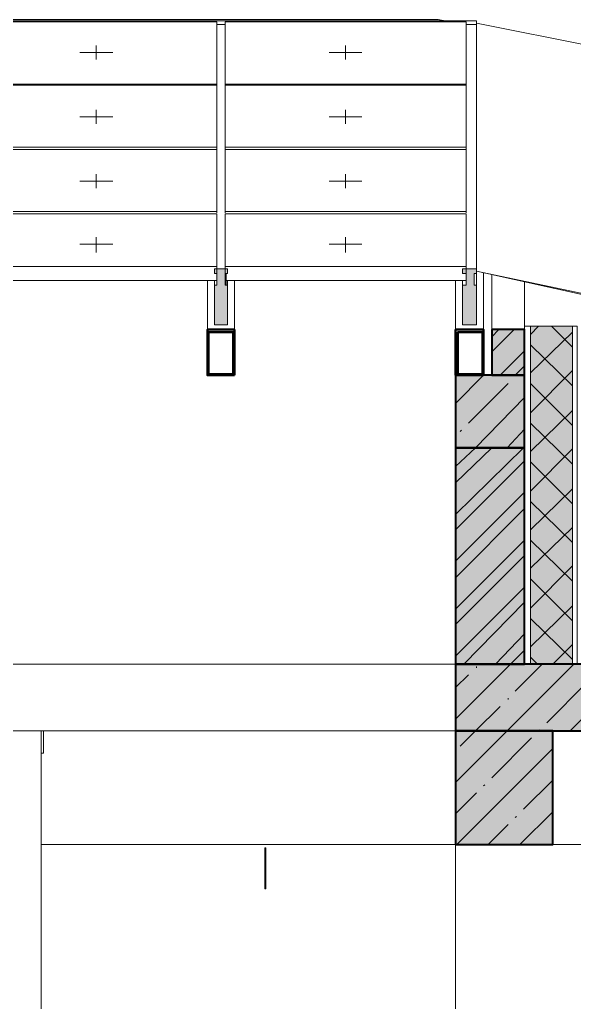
# Model space of a CAD drawing. Header units: millimetres. Extents: x -135211 to 49383, y -8033 to 228499.
# Drawn here: x -87675 to -85668, y 59952 to 63508 of the extents above; entities that cross this region are included whole.
import ezdxf

# ---------------------------------------------------------------- set-up
doc = ezdxf.new("R2010")
doc.units = ezdxf.units.MM
doc.layers.add('PDF _Геометрия', color=7, linetype='Continuous', true_color=0x1d1d1d)
doc.layers.add('PDF _Сплошная заливка', color=7, linetype='Continuous', true_color=0xffffff)

msp = doc.modelspace()

# ---------------------------------------------------------------- hatches: boundary and pattern name
at = {"layer": 'PDF _Сплошная заливка', "transparency": 33554559}
for points in [[(-86923.2, 62546.7), (-86931.7, 62546.7), (-86931.7, 62589.1), (-86923.2, 62589.1), (-86923.2, 62606), (-86969.8, 62606), (-86969.8, 62589.1), (-86961.3, 62589.1), (-86961.3, 62546.7), (-86969.8, 62546.7), (-86969.8, 62402.8), (-86923.2, 62402.8)], [(-86021.6, 62546.7), (-86030.1, 62546.7), (-86030.1, 62589.1), (-86021.6, 62589.1), (-86021.6, 62606), (-86072.4, 62606), (-86072.4, 62589.1), (-86059.7, 62589.1), (-86059.7, 62546.7), (-86072.4, 62546.7), (-86072.4, 62402.8), (-86021.6, 62402.8)]]:
    msp.add_hatch(color=7, dxfattribs=at).paths.add_polyline_path(points)
h = msp.add_hatch(color=256, dxfattribs=at)
h.paths.add_polyline_path([(-89594.3, 60933.9), (-89594.3, 61174.9), (-103546, 61174.9), (-103546, 60933.9)])
h.paths.add_polyline_path([(146.8, 60933.9), (146.8, 61174.9), (-22999.7, 61174.9), (-22999.7, 60933.9)])
h.paths.add_polyline_path([(-23351, 60933.9), (-23351, 61174.9), (-26352.2, 61174.9), (-26352.2, 60933.9)])
h.paths.add_polyline_path([(-26398.8, 60933.9), (-26398.8, 61174.9), (-44097.3, 61174.9), (-44097.3, 60933.9)])
h.paths.add_polyline_path([(-45350.3, 60933.9), (-45350.3, 61174.9), (-51128.4, 61174.9), (-51128.4, 60933.9)])
h.paths.add_polyline_path([(-77398.8, 60933.9), (-77398.8, 61174.9), (-79396.8, 61174.9), (-79396.8, 60933.9)])
h.paths.add_polyline_path([(-82897.6, 60933.9), (-82897.6, 61174.9), (-86097.8, 61174.9), (-86097.8, 60933.9)])

# ---------------------------------------------------------------- linework, layer by layer
at = {"layer": 'PDF _Геометрия', "color": 7, "lineweight": 9}
for points in [[(-89556.2, 63503.4), (-89530.8, 63507.6), (-89526.6, 63507.6), (-89530.8, 63507.6), (-89526.6, 63507.6), (-86165.5, 63507.6), (-86161.3, 63507.6), (-89530.8, 63507.6), (-89526.6, 63507.6), (-89530.8, 63507.6)], [(-86165.5, 63507.6), (-86161.3, 63507.6), (-86165.5, 63507.6), (-89526.6, 63507.6)], [(-87833.4, 63274.8), (-86961.3, 63274.8), (-86961.3, 63499.2), (-87833.4, 63499.2)], [(-86931.7, 63490.7), (-86944.4, 63490.7), (-86961.3, 63490.7)], [(-86931.7, 63274.8), (-86059.7, 63274.8), (-86059.7, 63499.2), (-86931.7, 63499.2)], [(-87833.4, 63046.2), (-86961.3, 63046.2), (-86961.3, 63270.6), (-87833.4, 63270.6)], [(-86931.7, 63046.2), (-86059.7, 63046.2), (-86059.7, 63270.6), (-86931.7, 63270.6)], [(-87833.4, 62813.4), (-86961.3, 62813.4), (-86961.3, 63037.8), (-87833.4, 63037.8)], [(-86931.7, 62813.4), (-86059.7, 62813.4), (-86059.7, 63037.8), (-86931.7, 63037.8)], [(-85598.3, 62508.6), (-86021.6, 62597.5), (-85602.5, 62504.4), (-85602.5, 62271.6), (-85606.8, 62275.8), (-85602.5, 62267.3), (-85598.3, 62267.3)], [(-85848, 62398.6), (-85848, 61175.2), (-85826.9, 61175.2), (-85674.5, 61175.2), (-85666, 61175.2), (-85661.8, 61175.2), (-85657.6, 61175.2), (-85657.6, 62398.6), (-85661.8, 62398.6), (-85666, 62398.6), (-85674.5, 62398.6), (-85826.9, 62398.6)], [(-86097.8, 61175.2), (-86097.8, 60933.9), (-89594.3, 60933.9), (-89594.3, 61175.2)], [(-86783.6, 60362.5), (-86787.8, 60362.5), (-86787.8, 60510.6), (-86783.6, 60510.6)]]:
    msp.add_lwpolyline(points, close=True, dxfattribs=at)
for points in [[(-86161.3, 63507.6), (-86144.4, 63503.4), (-86161.3, 63507.6), (-86135.9, 63503.4), (-86161.3, 63507.6), (-86165.5, 63507.6), (-86161.3, 63507.6), (-86165.5, 63507.6), (-89526.6, 63507.6), (-89530.8, 63507.6), (-89547.7, 63503.4), (-89530.8, 63507.6), (-89526.6, 63507.6), (-89530.8, 63507.6)], [(-86165.5, 63507.6), (-86161.3, 63507.6), (-86165.5, 63507.6)], [(-86165.5, 63507.6), (-86165.5, 63507.6)], [(-86161.3, 63507.6), (-86161.3, 63507.6)], [(-86161.3, 63507.6), (-86161.3, 63507.6)], [(-86161.3, 63507.6), (-86161.3, 63507.6)], [(-86021.6, 63482.2), (-86021.6, 63490.7), (-86021.6, 63503.4), (-86944.4, 63503.4), (-87846.1, 63503.4), (-88747.7, 63503.4), (-89619.7, 63503.4), (-89670.5, 63503.4), (-89670.5, 63266.4), (-89670.5, 63033.5), (-89670.5, 62800.7), (-89670.5, 62606)], [(-86021.6, 63490.7), (-86059.7, 63490.7), (-86021.6, 63490.7), (-86021.6, 63266.4), (-86021.6, 63033.5), (-86021.6, 62800.7), (-86021.6, 62606)], [(-86021.6, 63499.2), (-86021.6, 62601.8)], [(-86021.6, 63499.2), (-86021.6, 63499.2)], [(-85598.3, 62508.6), (-85598.3, 63410.3), (-86021.6, 63494.9), (-86021.6, 62809.2), (-86021.6, 63494.9)], [(-87397.3, 63363.7), (-87397.3, 63414.5)], [(-86495.7, 63363.7), (-86495.7, 63414.5)], [(-87338.1, 63389.1), (-87456.6, 63389.1)], [(-86436.4, 63389.1), (-86555, 63389.1)], [(-86961.3, 63274.8), (-86961.3, 63270.6)], [(-86931.7, 63270.6), (-86931.7, 63274.8)], [(-86059.7, 63274.8), (-86059.7, 63270.6)], [(-87338.1, 63156.3), (-87456.6, 63156.3)], [(-87397.3, 63130.9), (-87397.3, 63181.7)], [(-86436.4, 63156.3), (-86555, 63156.3)], [(-86495.7, 63130.9), (-86495.7, 63181.7)], [(-86961.3, 63046.2), (-86961.3, 63037.8)], [(-86931.7, 63037.8), (-86931.7, 63046.2)], [(-86059.7, 63046.2), (-86059.7, 63037.8)], [(-87397.3, 62898.1), (-87397.3, 62948.9)], [(-86495.7, 62898.1), (-86495.7, 62948.9)], [(-87338.1, 62923.5), (-87456.6, 62923.5)], [(-86436.4, 62923.5), (-86555, 62923.5)], [(-86961.3, 62614.5), (-87833.4, 62614.5), (-87833.4, 62563.7), (-86961.3, 62563.7), (-86961.3, 62614.5), (-86961.3, 62804.9), (-87833.4, 62804.9), (-87833.4, 62614.5)], [(-86961.3, 62813.4), (-86961.3, 62809.2)], [(-86931.7, 62809.2), (-86931.7, 62813.4)], [(-86059.7, 62614.5), (-86931.7, 62614.5), (-86931.7, 62563.7), (-86059.7, 62563.7), (-86059.7, 62614.5), (-86059.7, 62804.9), (-86931.7, 62804.9), (-86931.7, 62614.5)], [(-86059.7, 62813.4), (-86059.7, 62809.2)], [(-87338.1, 62694.9), (-87456.6, 62694.9)], [(-87397.3, 62665.3), (-87397.3, 62720.3)], [(-86436.4, 62694.9), (-86555, 62694.9)], [(-86495.7, 62665.3), (-86495.7, 62720.3)], [(-86927.5, 62589.1), (-86927.5, 62546.7)], [(-86030.1, 62546.7), (-86030.1, 62589.1)], [(-86021.6, 62597.5), (-86021.6, 62601.8), (-86021.6, 62597.5)], [(-86021.6, 62546.7), (-86021.6, 62597.5)], [(-86021.6, 62597.5), (-86021.6, 62597.5)], [(-85996.2, 62593.3), (-85996.2, 62385.9)], [(-85966.6, 62385.9), (-85966.6, 62584.8)], [(-89594.3, 62220.8), (-89594.3, 62563.7), (-89594.3, 61175.2), (-86097.8, 61175.2), (-86097.8, 62563.7), (-86097.8, 61958.3)], [(-86995.2, 62385.9), (-86995.2, 62563.7)], [(-86969.8, 62563.7), (-86969.8, 62546.7)], [(-86923.2, 62563.7), (-86923.2, 62546.7)], [(-86897.8, 62563.7), (-86897.8, 62385.9)], [(-86097.8, 62220.8), (-86097.8, 62563.7), (-86097.8, 62385.9)], [(-86072.4, 62546.7), (-86072.4, 62563.7)], [(-85848, 62385.9), (-85848, 62398.6), (-85848, 62559.4)], [(-86991, 62225), (-86991, 62377.4)], [(-86902.1, 62377.4), (-86902.1, 62225)], [(-86089.3, 62225), (-86089.3, 62377.4)], [(-86000.4, 62377.4), (-86000.4, 62225)], [(-85826.9, 61175.2), (-85826.9, 62398.6)], [(-85674.5, 61175.2), (-85674.5, 62398.6)], [(-89577.4, 61175.2), (-89014.4, 61175.2), (-86097.8, 61175.2)], [(-87596.3, 57115.7), (-87596.3, 57064.9), (-87596.3, 60933.9), (-88315.9, 60933.9), (-88315.9, 60853.5), (-88476.8, 60853.5), (-88476.8, 60933.9), (-88574.1, 60933.9), (-88574.1, 60929.7), (-88671.5, 60929.7), (-88675.7, 60929.7), (-88773.1, 60900.1), (-88777.3, 60900.1), (-89014.4, 60900.1), (-89018.6, 60900.1), (-89116, 60929.7), (-89120.2, 60929.7), (-89217.6, 60929.7), (-89217.6, 60933.9), (-89120.2, 60933.9)], [(-87596.3, 60929.7), (-87596.3, 60853.5), (-87587.8, 60853.5), (-87587.8, 60933.9)], [(-87545.5, 57056.4), (-87545.5, 59380.4), (-87545.5, 59778.3), (-87545.5, 59854.5), (-87596.3, 59854.5), (-87596.3, 59778.3), (-87596.3, 59380.4), (-87596.3, 57115.7), (-87596.3, 60929.7), (-87596.3, 60523.3), (-86097.8, 60523.3)], [(-77775.6, 59486.2), (-79396.8, 59486.2), (-82897.6, 59486.2), (-83397.1, 59486.2), (-86097.8, 59486.2), (-86097.8, 60933.9), (-87245, 60933.9)], [(-84514.6, 60933.9), (-85746.5, 60933.9)], [(-85746.5, 60523.3), (-84294.5, 60523.3), (-87596.3, 60523.3), (-87596.3, 59854.5), (-84294.5, 59854.5), (-84294.5, 57056.4), (-87579.4, 57056.4)]]:
    msp.add_lwpolyline(points, dxfattribs=at)
at = {"layer": 'PDF _Геометрия', "color": 7, "lineweight": 20}
for points in [[(-86961.3, 62589.1), (-86961.3, 62546.7), (-86969.8, 62546.7), (-86969.8, 62402.8), (-86923.2, 62402.8), (-86923.2, 62546.7), (-86931.7, 62546.7), (-86931.7, 62589.1), (-86923.2, 62589.1), (-86923.2, 62606), (-86969.8, 62606), (-86969.8, 62589.1)], [(-86072.4, 62589.1), (-86059.7, 62589.1), (-86059.7, 62546.7), (-86072.4, 62546.7), (-86072.4, 62402.8), (-86021.6, 62402.8), (-86021.6, 62546.7), (-86030.1, 62546.7), (-86030.1, 62589.1), (-86021.6, 62589.1), (-86021.6, 62606), (-86072.4, 62606)]]:
    msp.add_lwpolyline(points, close=True, dxfattribs=at)
at = {"layer": 'PDF _Геометрия', "color": 7, "lineweight": 50}
for points in [[(-86897.8, 62220.8), (-86897.8, 62385.9), (-86995.2, 62385.9), (-86995.2, 62220.8)], [(-86991, 62225), (-86991, 62377.4), (-86902.1, 62377.4), (-86902.1, 62225)], [(-85996.2, 62220.8), (-85996.2, 62385.9), (-86097.8, 62385.9), (-86097.8, 62220.8)], [(-86089.3, 62225), (-86089.3, 62377.4), (-86000.4, 62377.4), (-86000.4, 62225)]]:
    msp.add_lwpolyline(points, close=True, dxfattribs=at)
at = {"layer": 'PDF _Геометрия', "lineweight": 9}
for points in [[(-85966.6, 62360.5), (-85941.2, 62385.9)], [(-85966.6, 62305.4), (-85886.1, 62385.9)], [(-85826.9, 62368.9), (-85797.2, 62398.6)], [(-85826.9, 62229.2), (-85674.5, 62377.4)], [(-85674.5, 62322.4), (-85750.7, 62398.6)], [(-85936.9, 62220.8), (-85848, 62309.7)], [(-85674.5, 62182.7), (-85826.9, 62330.8)], [(-85881.9, 62220.8), (-85848, 62254.6)], [(-85826.9, 62085.3), (-85674.5, 62237.7)], [(-86097.8, 62119.2), (-85996.2, 62220.8)], [(-86051.2, 62047.2), (-85907.3, 62191.2)], [(-85881.9, 62220.8), (-85881.9, 62220.8)], [(-85674.5, 62038.8), (-85826.9, 62191.2)], [(-86097.8, 61890.6), (-86025.8, 61958.3), (-85848, 62140.4)], [(-85826.9, 61945.6), (-85674.5, 62093.8)], [(-86080.9, 62017.6), (-86076.6, 62021.8)], [(-85911.5, 61958.3), (-85848, 62026.1)], [(-85674.5, 61899.1), (-85826.9, 62047.2)], [(-86097.8, 61717), (-85852.3, 61958.3)], [(-86097.8, 61831.3), (-85966.6, 61958.3)], [(-85826.9, 61801.7), (-85674.5, 61954.1)], [(-86097.8, 61662), (-85848, 61911.8)], [(-85674.5, 61755.1), (-85826.9, 61907.5)], [(-85826.9, 61662), (-85674.5, 61810.2)], [(-86097.8, 61547.7), (-85848, 61797.5)], [(-86097.8, 61488.5), (-85848, 61738.2)], [(-85674.5, 61615.5), (-85826.9, 61763.6)], [(-85826.9, 61522.3), (-85674.5, 61670.5)], [(-86097.8, 61374.2), (-85848, 61623.9)], [(-85674.5, 61475.8), (-85826.9, 61623.9)], [(-86097.8, 61319.1), (-85848, 61568.9)], [(-85826.9, 61378.4), (-85674.5, 61530.8)], [(-85674.5, 61331.8), (-85826.9, 61484.2)], [(-86097.8, 61204.8), (-85848, 61454.6)], [(-86068.2, 61175.2), (-85848, 61399.6)], [(-85826.9, 61238.7), (-85674.5, 61386.9)], [(-85674.5, 61192.1), (-85826.9, 61340.3)], [(-85953.9, 61175.2), (-85848, 61285.3)], [(-85746.5, 61175.2), (-85674.5, 61247.2)], [(-86097.8, 60976.3), (-85898.8, 61175.2), (-85848, 61226)], [(-85801.5, 61175.2), (-85826.9, 61200.6)], [(-86097.8, 60747.7), (-85911.5, 60933.9), (-85670.3, 61175.2)], [(-86021.6, 61162.5), (-86021.6, 61166.7)], [(-85881.9, 61077.9), (-85784.5, 61175.2)], [(-85683, 60933.9), (-85441.7, 61175.2)], [(-86097.8, 61090.6), (-86051.2, 61137.1)], [(-85767.6, 60963.6), (-85623.7, 61107.5)], [(-86080.9, 60878.9), (-86025.8, 60933.9), (-85936.9, 61022.8)], [(-85907.3, 61048.2), (-85907.3, 61052.5)], [(-85797.2, 60933.9), (-85793, 60938.2)], [(-85966.6, 60764.6), (-85822.6, 60908.5)], [(-86093.6, 60523.3), (-85746.5, 60870.4)], [(-85996.2, 60735), (-85992, 60739.2)], [(-85852.3, 60650.3), (-85746.5, 60756.1)], [(-86097.8, 60633.4), (-86021.6, 60709.6)], [(-85865, 60523.3), (-85746.5, 60641.8)], [(-85979.3, 60523.3), (-85907.3, 60595.3)], [(-85881.9, 60620.7), (-85877.7, 60624.9)]]:
    msp.add_lwpolyline(points, dxfattribs=at)
at = {"layer": 'PDF _Геометрия', "color": 7, "lineweight": 40}
for points in [[(-85966.6, 62385.9), (-85966.6, 62220.8), (-85848, 62220.8), (-85848, 62385.9)], [(-86097.8, 62220.8), (-86097.8, 61958.3), (-85848, 61958.3), (-85848, 62220.8)], [(-86097.8, 61958.3), (-86097.8, 61175.2), (-85848, 61175.2), (-85848, 61958.3)], [(-82897.6, 60933.9), (-82897.6, 61175.2), (-86097.8, 61175.2), (-86097.8, 60933.9), (-83397.1, 60933.9), (-83397.1, 59973), (-82897.6, 59973)], [(-86097.8, 60933.9), (-86097.8, 60523.3), (-85746.5, 60523.3), (-85746.5, 60933.9)]]:
    msp.add_lwpolyline(points, close=True, dxfattribs=at)
at = {"layer": 'PDF _Сплошная заливка', "lineweight": 5, "transparency": 33554559}
for points in [[(-85966.6, 62385.9), (-85966.6, 62220.8), (-85848, 62385.9), (-85848, 62220.8)], [(-85826.9, 62398.6), (-85826.9, 61175.2), (-85674.5, 62398.6), (-85674.5, 61175.2)], [(-86097.8, 62220.8), (-86097.8, 61958.3), (-85848, 62220.8), (-85848, 61958.3)], [(-86097.8, 61958.3), (-86097.8, 61175.2), (-85848, 61958.3), (-85848, 61175.2)], [(-86097.8, 60933.9), (-86097.8, 60523.3), (-85746.5, 60933.9), (-85746.5, 60523.3)]]:
    msp.add_solid(points, dxfattribs=at)

doc.saveas('drawing.dxf')
